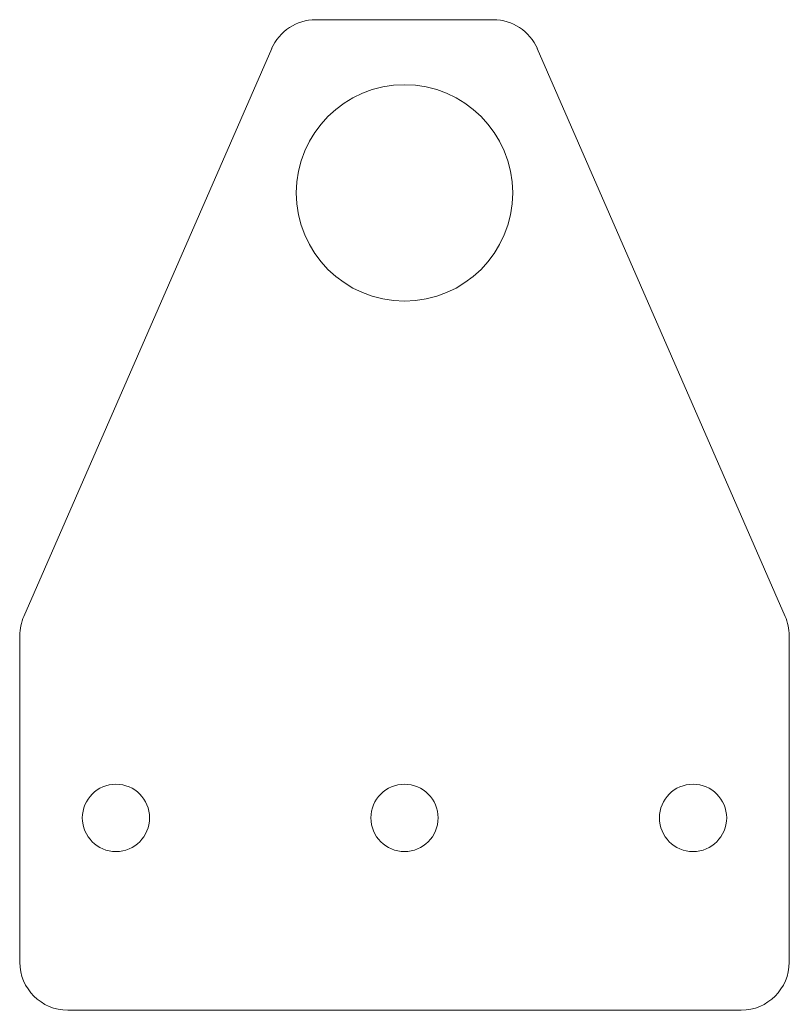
# Model space of a CAD drawing. Header units: millimetres. Extents: x -40 to 40, y 0 to 103.
import ezdxf

# ---------------------------------------------------------------- set-up
doc = ezdxf.new("R2010")
doc.units = ezdxf.units.MM

msp = doc.modelspace()

# ---------------------------------------------------------------- linework, layer by layer
at = {"color": 7, "linetype": 'Continuous', "lineweight": 15}
for p, q in [((9.23, 103), (-9.23, 103)), ((-13.81, 100), (-39.58, 40.96)), ((39.58, 40.96), (13.81, 100)), ((-40, 38.96), (-40, 5)), ((40, 5), (40, 38.96)), ((-35, 0), (35, 0))]:
    msp.add_line(p, q, dxfattribs=at)
for centre, radius in [((0, 85), 11.25), ((-30, 20), 3.5), ((0, 20), 3.5), ((30, 20), 3.5)]:
    msp.add_circle(centre, radius, dxfattribs=at)
for centre, start, end in [((9.23, 98), 23.5817, 90), ((-9.23, 98), 90, 156.4183), ((-35, 38.96), 156.4183, 180), ((35, 38.96), 0, 23.5817), ((-35, 5), 180, 270), ((35, 5), 270, 0)]:
    msp.add_arc(centre, 5, start, end, dxfattribs=at)

doc.saveas('drawing.dxf')
